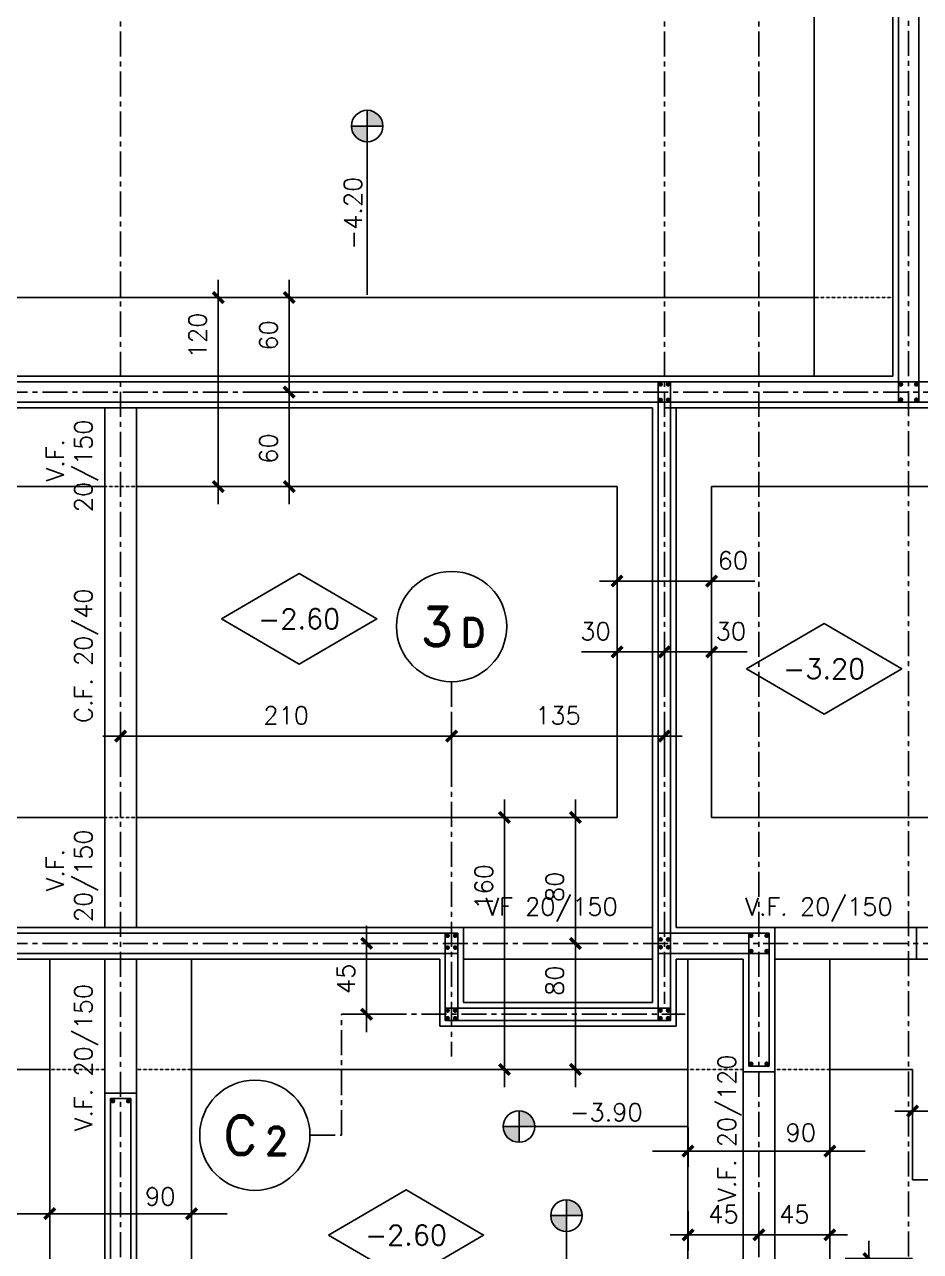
# Model space of a CAD drawing. Header units: millimetres. Extents: x -656655 to -651355, y 91699 to 96737.
# Drawn here: x -655251 to -654682, y 95182 to 95961 of the extents above; entities that cross this region are included whole.
import ezdxf
from ezdxf.enums import TextEntityAlignment as Align

# ---------------------------------------------------------------- set-up
doc = ezdxf.new("R2010")
doc.units = ezdxf.units.MM
doc.header["$LTSCALE"] = 0.5
doc.linetypes.add('CENTER', pattern=[50.8, 31.75, -6.35, 6.35, -6.35])
doc.linetypes.add('DASHED', pattern=[0.75, 0.5, -0.25])
for name, color, linetype in [('A-LINEA 015', 6, 'Continuous'), ('COTAS', 2, 'Continuous'), ('EJES', 1, 'CENTER'), ('FUNDACIONES', 6, 'Continuous'), ('MALLA', 1, 'Continuous'), ('MUROS', 5, 'Continuous'), ('NIVELES', 3, 'Continuous'), ('SEGMENTOS1', 2, 'DASHED'), ('TEXTOS1', 9, 'Continuous'), ('VIGAS', 3, 'Continuous')]:
    doc.layers.add(name, color=color, linetype=linetype)
doc.styles.add('ROMAND', font='romand')
doc.styles.add('ROMANS', font='romans')
doc.dimstyles.new('ING-50', dxfattribs={"dimscale": 5, "dimtxt": 2.25, "dimasz": 2.25, "dimexe": 3, "dimexo": 0, "dimgap": 1.5, "dimtad": 1, "dimdec": 1, "dimzin": 12, "dimdsep": 46, "dimtxsty": 'ROMANS', "dimblk1": 'TICK1', "dimblk2": 'TICK1', "dimsah": 1, "dimcen": 0.09, "dimclrd": 2, "dimclre": 1, "dimclrt": 3, "dimadec": 1, "dimazin": 3, "dimtfac": 1, "dimtdec": 1, "dimtix": 1, "dimtmove": 2, "dimatfit": 3, "dimfxl": 3, "dimtolj": 1, "dimtzin": 12, "dimarcsym": 0})

# ---------------------------------------------------------------- blocks, each defined once
blk = doc.blocks.new('NIVEL')
at = {"layer": 'NIVELES', "color": 3, "linetype": 'Continuous'}
blk.add_lwpolyline([(-48.79, 12.3), (0.47, -16.43), (49.72, 12.3), (0.47, 41.04)], close=True, dxfattribs=at)
at = {"layer": 'NIVELES', "color": 3, "linetype": 'Continuous', "style": 'ROMANS'}
blk.add_attdef('%%P00.00', text='', height=12.66, dxfattribs=at).set_placement((0.44, 5.97), align=Align.CENTER)
blk = doc.blocks.new('TICK1')
at = {"color": 2}
for points in [[(0, 0), (-1, 0)], [(0, 0), (1, 0)]]:
    blk.add_lwpolyline(points, dxfattribs=at)
at = {"color": 2, "const_width": 0.2}
blk.add_lwpolyline([(-0.3, -0.3), (0.3, 0.3)], dxfattribs=at)
blk = doc.blocks.new('*D112')
at = {"layer": 'COTAS', "color": 1, "lineweight": -2, "ltscale": 0.5}
for p, q in [((-654933.38, 95457.45), (-654961.12, 95457.45)), ((-654933.38, 95297.45), (-654961.12, 95297.45))]:
    blk.add_line(p, q, dxfattribs=at)
at = {"layer": 'COTAS', "color": 2, "lineweight": -2, "ltscale": 0.5}
blk.add_line((-654946.12, 95446.2), (-654946.12, 95308.7), dxfattribs=at)
at = {"layer": 'Defpoints', "color": 0, "ltscale": 0.5}
for p in [(-654933.38, 95457.45), (-654946.12, 95297.45), (-654933.38, 95297.45)]:
    blk.add_point(p, dxfattribs=at)
at = {"layer": 'COTAS', "color": 2, "lineweight": -2, "ltscale": 0.5, "xscale": 11.25, "yscale": 11.25, "zscale": 11.25}
for p, rotation in [((-654946.12, 95457.45), 90), ((-654946.12, 95297.45), 270)]:
    blk.add_blockref('TICK1', p, dxfattribs=dict(at, rotation=rotation))
at = {"layer": 'COTAS', "color": 3, "ltscale": 0.5, "insert": (-654959.24, 95413.35), "char_height": 11.25, "attachment_point": 5, "rotation": 90, "style": 'ROMANS'}
blk.add_mtext('\\A1;160', dxfattribs=at)
blk = doc.blocks.new('*D113')
at = {"layer": 'COTAS', "color": 1, "lineweight": -2, "ltscale": 0.5}
for p, q in [((-654888.38, 95457.45), (-654916.12, 95457.45)), ((-654888.38, 95377.45), (-654916.12, 95377.45))]:
    blk.add_line(p, q, dxfattribs=at)
at = {"layer": 'COTAS', "color": 2, "lineweight": -2, "ltscale": 0.5}
blk.add_line((-654901.12, 95446.2), (-654901.12, 95388.7), dxfattribs=at)
at = {"layer": 'Defpoints', "color": 0, "ltscale": 0.5}
for p in [(-654888.38, 95457.45), (-654901.12, 95377.45), (-654888.38, 95377.45)]:
    blk.add_point(p, dxfattribs=at)
at = {"layer": 'COTAS', "color": 2, "lineweight": -2, "ltscale": 0.5, "xscale": 11.25, "yscale": 11.25, "zscale": 11.25}
for p, rotation in [((-654901.12, 95457.45), 90), ((-654901.12, 95377.45), 270)]:
    blk.add_blockref('TICK1', p, dxfattribs=dict(at, rotation=rotation))
at = {"layer": 'COTAS', "color": 3, "ltscale": 0.5, "insert": (-654914.24, 95413.35), "char_height": 11.25, "attachment_point": 5, "rotation": 90, "style": 'ROMANS'}
blk.add_mtext('\\A1;80', dxfattribs=at)
blk = doc.blocks.new('*D114')
at = {"layer": 'COTAS', "color": 1, "lineweight": -2, "ltscale": 0.5}
for p, q in [((-654888.38, 95377.45), (-654916.12, 95377.45)), ((-654888.38, 95297.45), (-654916.12, 95297.45))]:
    blk.add_line(p, q, dxfattribs=at)
at = {"layer": 'COTAS', "color": 2, "lineweight": -2, "ltscale": 0.5}
blk.add_line((-654901.12, 95308.7), (-654901.12, 95366.2), dxfattribs=at)
at = {"layer": 'Defpoints', "color": 0, "ltscale": 0.5}
for p in [(-654901.12, 95377.45), (-654888.38, 95377.45), (-654888.38, 95297.45)]:
    blk.add_point(p, dxfattribs=at)
at = {"layer": 'COTAS', "color": 2, "lineweight": -2, "ltscale": 0.5, "xscale": 11.25, "yscale": 11.25, "zscale": 11.25}
for p, rotation in [((-654901.12, 95377.45), 90), ((-654901.12, 95297.45), 270)]:
    blk.add_blockref('TICK1', p, dxfattribs=dict(at, rotation=rotation))
at = {"layer": 'COTAS', "color": 3, "ltscale": 0.5, "insert": (-654914.24, 95353.83), "char_height": 11.25, "attachment_point": 5, "rotation": 90, "style": 'ROMANS'}
blk.add_mtext('\\A1;80', dxfattribs=at)
blk = doc.blocks.new('*D115')
at = {"layer": 'COTAS', "color": 1, "lineweight": -2, "ltscale": 0.5}
for p, q in [((-655115.04, 95787.45), (-655142.78, 95787.45)), ((-655115.04, 95667.45), (-655142.78, 95667.45))]:
    blk.add_line(p, q, dxfattribs=at)
at = {"layer": 'COTAS', "color": 2, "lineweight": -2, "ltscale": 0.5}
blk.add_line((-655127.78, 95776.2), (-655127.78, 95678.7), dxfattribs=at)
at = {"layer": 'Defpoints', "color": 0, "ltscale": 0.5}
for p in [(-655115.04, 95787.45), (-655127.78, 95667.45), (-655115.04, 95667.45)]:
    blk.add_point(p, dxfattribs=at)
at = {"layer": 'COTAS', "color": 2, "lineweight": -2, "ltscale": 0.5, "xscale": 11.25, "yscale": 11.25, "zscale": 11.25}
for p, rotation in [((-655127.78, 95787.45), 90), ((-655127.78, 95667.45), 270)]:
    blk.add_blockref('TICK1', p, dxfattribs=dict(at, rotation=rotation))
at = {"layer": 'COTAS', "color": 3, "ltscale": 0.5, "insert": (-655140.91, 95763.35), "char_height": 11.25, "attachment_point": 5, "rotation": 90, "style": 'ROMANS'}
blk.add_mtext('\\A1;120', dxfattribs=at)
blk = doc.blocks.new('*D116')
at = {"layer": 'COTAS', "color": 1, "lineweight": -2, "ltscale": 0.5}
for p, q in [((-655070.04, 95787.45), (-655097.78, 95787.45)), ((-655070.04, 95727.45), (-655097.78, 95727.45))]:
    blk.add_line(p, q, dxfattribs=at)
at = {"layer": 'COTAS', "color": 2, "lineweight": -2, "ltscale": 0.5}
blk.add_line((-655082.78, 95776.2), (-655082.78, 95738.7), dxfattribs=at)
at = {"layer": 'Defpoints', "color": 0, "ltscale": 0.5}
for p in [(-655070.04, 95787.45), (-655082.78, 95727.45), (-655070.04, 95727.45)]:
    blk.add_point(p, dxfattribs=at)
at = {"layer": 'COTAS', "color": 2, "lineweight": -2, "ltscale": 0.5, "xscale": 11.25, "yscale": 11.25, "zscale": 11.25}
for p, rotation in [((-655082.78, 95787.45), 90), ((-655082.78, 95727.45), 270)]:
    blk.add_blockref('TICK1', p, dxfattribs=dict(at, rotation=rotation))
at = {"layer": 'COTAS', "color": 3, "ltscale": 0.5, "insert": (-655095.91, 95763.35), "char_height": 11.25, "attachment_point": 5, "rotation": 90, "style": 'ROMANS'}
blk.add_mtext('\\A1;60', dxfattribs=at)
blk = doc.blocks.new('*D117')
at = {"layer": 'COTAS', "color": 1, "lineweight": -2, "ltscale": 0.5}
for p, q in [((-655070.04, 95727.45), (-655097.78, 95727.45)), ((-655070.04, 95667.45), (-655097.78, 95667.45))]:
    blk.add_line(p, q, dxfattribs=at)
at = {"layer": 'COTAS', "color": 2, "lineweight": -2, "ltscale": 0.5}
blk.add_line((-655082.78, 95678.7), (-655082.78, 95716.2), dxfattribs=at)
at = {"layer": 'Defpoints', "color": 0, "ltscale": 0.5}
for p in [(-655082.78, 95727.45), (-655070.04, 95727.45), (-655070.04, 95667.45)]:
    blk.add_point(p, dxfattribs=at)
at = {"layer": 'COTAS', "color": 2, "lineweight": -2, "ltscale": 0.5, "xscale": 11.25, "yscale": 11.25, "zscale": 11.25}
for p, rotation in [((-655082.78, 95727.45), 90), ((-655082.78, 95667.45), 270)]:
    blk.add_blockref('TICK1', p, dxfattribs=dict(at, rotation=rotation))
at = {"layer": 'COTAS', "color": 3, "ltscale": 0.5, "insert": (-655095.91, 95691.55), "char_height": 11.25, "attachment_point": 5, "rotation": 90, "style": 'ROMANS'}
blk.add_mtext('\\A1;60', dxfattribs=at)
blk = doc.blocks.new('*D133')
at = {"layer": 'COTAS', "color": 2, "lineweight": -2, "ltscale": 0.5}
for p, q in [((-654885.96, 95562.45), (-654897.21, 95562.45)), ((-654874.71, 95562.45), (-654844.71, 95562.45)), ((-654833.46, 95562.45), (-654822.21, 95562.45))]:
    blk.add_line(p, q, dxfattribs=at)
at = {"layer": 'COTAS', "color": 1, "lineweight": -2, "ltscale": 0.5}
for p, q in [((-654874.71, 95562.45), (-654874.71, 95547.45)), ((-654844.71, 95562.45), (-654844.71, 95547.45))]:
    blk.add_line(p, q, dxfattribs=at)
at = {"layer": 'Defpoints', "color": 0, "ltscale": 0.5}
for p in [(-654874.71, 95562.45), (-654844.71, 95562.45), (-654844.71, 95562.45)]:
    blk.add_point(p, dxfattribs=at)
at = {"layer": 'COTAS', "color": 2, "lineweight": -2, "ltscale": 0.5, "xscale": 11.25, "yscale": 11.25, "zscale": 11.25}
blk.add_blockref('TICK1', (-654874.71, 95562.45), dxfattribs=at)
at = {"layer": 'COTAS', "color": 2, "lineweight": -2, "ltscale": 0.5, "xscale": 11.25, "yscale": 11.25, "zscale": 11.25, "rotation": 180}
blk.add_blockref('TICK1', (-654844.71, 95562.45), dxfattribs=at)
at = {"layer": 'COTAS', "color": 3, "ltscale": 0.5, "insert": (-654888.42, 95575.58), "char_height": 11.25, "attachment_point": 5, "style": 'ROMANS'}
blk.add_mtext('\\A1;30', dxfattribs=at)
blk = doc.blocks.new('*D134')
at = {"layer": 'COTAS', "color": 2, "lineweight": -2, "ltscale": 0.5}
for p, q in [((-654855.96, 95562.45), (-654867.21, 95562.45)), ((-654814.71, 95562.45), (-654844.71, 95562.45)), ((-654803.46, 95562.45), (-654792.21, 95562.45))]:
    blk.add_line(p, q, dxfattribs=at)
at = {"layer": 'COTAS', "color": 1, "lineweight": -2, "ltscale": 0.5}
for p, q in [((-654844.71, 95562.45), (-654844.71, 95547.45)), ((-654814.71, 95562.45), (-654814.71, 95547.45))]:
    blk.add_line(p, q, dxfattribs=at)
at = {"layer": 'Defpoints', "color": 0, "ltscale": 0.5}
for p in [(-654844.71, 95562.45), (-654844.71, 95562.45), (-654814.71, 95562.45)]:
    blk.add_point(p, dxfattribs=at)
at = {"layer": 'COTAS', "color": 2, "lineweight": -2, "ltscale": 0.5, "xscale": 11.25, "yscale": 11.25, "zscale": 11.25}
blk.add_blockref('TICK1', (-654844.71, 95562.45), dxfattribs=at)
at = {"layer": 'COTAS', "color": 2, "lineweight": -2, "ltscale": 0.5, "xscale": 11.25, "yscale": 11.25, "zscale": 11.25, "rotation": 180}
blk.add_blockref('TICK1', (-654814.71, 95562.45), dxfattribs=at)
at = {"layer": 'COTAS', "color": 3, "ltscale": 0.5, "insert": (-654802.49, 95575.58), "char_height": 11.25, "attachment_point": 5, "style": 'ROMANS'}
blk.add_mtext('\\A1;30', dxfattribs=at)
blk = doc.blocks.new('*D135')
at = {"layer": 'COTAS', "color": 1, "lineweight": -2, "ltscale": 0.5}
for p, q in [((-654874.71, 95607.45), (-654874.71, 95592.45)), ((-654814.71, 95607.45), (-654814.71, 95592.45))]:
    blk.add_line(p, q, dxfattribs=at)
at = {"layer": 'COTAS', "color": 2, "lineweight": -2, "ltscale": 0.5}
blk.add_line((-654825.96, 95607.45), (-654863.46, 95607.45), dxfattribs=at)
at = {"layer": 'Defpoints', "color": 0, "ltscale": 0.5}
for p in [(-654874.71, 95607.45), (-654874.71, 95607.45), (-654814.71, 95607.45)]:
    blk.add_point(p, dxfattribs=at)
at = {"layer": 'COTAS', "color": 2, "lineweight": -2, "ltscale": 0.5, "xscale": 11.25, "yscale": 11.25, "zscale": 11.25, "rotation": 180}
blk.add_blockref('TICK1', (-654874.71, 95607.45), dxfattribs=at)
at = {"layer": 'COTAS', "color": 2, "lineweight": -2, "ltscale": 0.5, "xscale": 11.25, "yscale": 11.25, "zscale": 11.25}
blk.add_blockref('TICK1', (-654814.71, 95607.45), dxfattribs=at)
at = {"layer": 'COTAS', "color": 3, "ltscale": 0.5, "insert": (-654801.23, 95620.58), "char_height": 11.25, "attachment_point": 5, "style": 'ROMANS'}
blk.add_mtext('\\A1;60', dxfattribs=at)
blk = doc.blocks.new('*D273')
at = {"layer": 'COTAS', "color": 1, "lineweight": -2, "ltscale": 0.5}
for p, q in [((-654687.21, 95177.45), (-654729.95, 95177.45)), ((-654687.21, 95117.45), (-654729.95, 95117.45))]:
    blk.add_line(p, q, dxfattribs=at)
at = {"layer": 'COTAS', "color": 2, "lineweight": -2, "ltscale": 0.5}
blk.add_line((-654714.95, 95128.7), (-654714.95, 95166.2), dxfattribs=at)
at = {"layer": 'Defpoints', "color": 0, "ltscale": 0.5}
for p in [(-654714.95, 95177.45), (-654687.21, 95177.45), (-654687.21, 95117.45)]:
    blk.add_point(p, dxfattribs=at)
at = {"layer": 'COTAS', "color": 2, "lineweight": -2, "ltscale": 0.5, "xscale": 11.25, "yscale": 11.25, "zscale": 11.25}
for p, rotation in [((-654714.95, 95177.45), 90), ((-654714.95, 95117.45), 270)]:
    blk.add_blockref('TICK1', p, dxfattribs=dict(at, rotation=rotation))
at = {"layer": 'COTAS', "color": 3, "ltscale": 0.5, "insert": (-654728.08, 95147.45), "char_height": 11.25, "attachment_point": 5, "rotation": 90, "style": 'ROMANS'}
blk.add_mtext('\\A1;60', dxfattribs=at)
blk = doc.blocks.new('*D274')
at = {"layer": 'COTAS', "color": 1, "lineweight": -2, "ltscale": 0.5}
for p, q in [((-654687.21, 95264.81), (-654687.21, 95285.97)), ((-654627.21, 95261.04), (-654627.21, 95285.97))]:
    blk.add_line(p, q, dxfattribs=at)
at = {"layer": 'COTAS', "color": 2, "lineweight": -2, "ltscale": 0.5}
blk.add_line((-654675.96, 95270.97), (-654638.46, 95270.97), dxfattribs=at)
at = {"layer": 'Defpoints', "color": 0, "ltscale": 0.5}
for p in [(-654627.21, 95270.97), (-654687.21, 95264.81), (-654627.21, 95261.04)]:
    blk.add_point(p, dxfattribs=at)
at = {"layer": 'COTAS', "color": 2, "lineweight": -2, "ltscale": 0.5, "xscale": 11.25, "yscale": 11.25, "zscale": 11.25, "rotation": 180}
blk.add_blockref('TICK1', (-654687.21, 95270.97), dxfattribs=at)
at = {"layer": 'COTAS', "color": 2, "lineweight": -2, "ltscale": 0.5, "xscale": 11.25, "yscale": 11.25, "zscale": 11.25}
blk.add_blockref('TICK1', (-654627.21, 95270.97), dxfattribs=at)
at = {"layer": 'COTAS', "color": 3, "ltscale": 0.5, "insert": (-654638.82, 95284.1), "char_height": 11.25, "attachment_point": 5, "style": 'ROMANS'}
blk.add_mtext('\\A1;60', dxfattribs=at)
blk = doc.blocks.new('*D276')
at = {"layer": 'COTAS', "color": 1, "lineweight": -2, "ltscale": 0.5}
for p, q in [((-654829.71, 95235.63), (-654829.71, 95260.65)), ((-654739.71, 95235.63), (-654739.71, 95260.65))]:
    blk.add_line(p, q, dxfattribs=at)
at = {"layer": 'COTAS', "color": 2, "lineweight": -2, "ltscale": 0.5}
for p, q in [((-654840.96, 95245.65), (-654852.21, 95245.65)), ((-654829.71, 95245.65), (-654739.71, 95245.65)), ((-654728.46, 95245.65), (-654717.21, 95245.65))]:
    blk.add_line(p, q, dxfattribs=at)
at = {"layer": 'Defpoints', "color": 0, "ltscale": 0.5}
for p in [(-654739.71, 95245.65), (-654829.71, 95235.63), (-654739.71, 95235.63)]:
    blk.add_point(p, dxfattribs=at)
at = {"layer": 'COTAS', "color": 2, "lineweight": -2, "ltscale": 0.5, "xscale": 11.25, "yscale": 11.25, "zscale": 11.25}
blk.add_blockref('TICK1', (-654829.71, 95245.65), dxfattribs=at)
at = {"layer": 'COTAS', "color": 2, "lineweight": -2, "ltscale": 0.5, "xscale": 11.25, "yscale": 11.25, "zscale": 11.25, "rotation": 180}
blk.add_blockref('TICK1', (-654739.71, 95245.65), dxfattribs=at)
at = {"layer": 'COTAS', "color": 3, "ltscale": 0.5, "insert": (-654758.16, 95257.35), "char_height": 11.25, "attachment_point": 5, "style": 'ROMANS'}
blk.add_mtext('\\A1;90', dxfattribs=at)
blk = doc.blocks.new('*D158')
at = {"layer": 'COTAS', "color": 1, "lineweight": -2, "ltscale": 0.5}
for p, q in [((-654829.71, 95182.43), (-654829.71, 95207.46)), ((-654784.71, 95182.43), (-654784.71, 95207.46))]:
    blk.add_line(p, q, dxfattribs=at)
at = {"layer": 'COTAS', "color": 2, "lineweight": -2, "ltscale": 0.5}
blk.add_line((-654818.46, 95192.46), (-654795.96, 95192.46), dxfattribs=at)
at = {"layer": 'Defpoints', "color": 0, "ltscale": 0.5}
for p in [(-654784.71, 95192.46), (-654829.71, 95182.43), (-654784.71, 95182.43)]:
    blk.add_point(p, dxfattribs=at)
at = {"layer": 'COTAS', "color": 2, "lineweight": -2, "ltscale": 0.5, "xscale": 11.25, "yscale": 11.25, "zscale": 11.25, "rotation": 180}
blk.add_blockref('TICK1', (-654829.71, 95192.46), dxfattribs=at)
at = {"layer": 'COTAS', "color": 2, "lineweight": -2, "ltscale": 0.5, "xscale": 11.25, "yscale": 11.25, "zscale": 11.25}
blk.add_blockref('TICK1', (-654784.71, 95192.46), dxfattribs=at)
at = {"layer": 'COTAS', "color": 3, "ltscale": 0.5, "insert": (-654807.21, 95205.59), "char_height": 11.25, "attachment_point": 5, "style": 'ROMANS'}
blk.add_mtext('\\A1;45', dxfattribs=at)
blk = doc.blocks.new('*D159')
at = {"layer": 'COTAS', "color": 1, "lineweight": -2, "ltscale": 0.5}
for p, q in [((-654784.71, 95182.43), (-654784.71, 95207.46)), ((-654739.71, 95182.43), (-654739.71, 95207.46))]:
    blk.add_line(p, q, dxfattribs=at)
at = {"layer": 'COTAS', "color": 2, "lineweight": -2, "ltscale": 0.5}
blk.add_line((-654750.96, 95192.46), (-654773.46, 95192.46), dxfattribs=at)
at = {"layer": 'Defpoints', "color": 0, "ltscale": 0.5}
for p in [(-654784.71, 95192.46), (-654784.71, 95182.43), (-654739.71, 95182.43)]:
    blk.add_point(p, dxfattribs=at)
at = {"layer": 'COTAS', "color": 2, "lineweight": -2, "ltscale": 0.5, "xscale": 11.25, "yscale": 11.25, "zscale": 11.25, "rotation": 180}
blk.add_blockref('TICK1', (-654784.71, 95192.46), dxfattribs=at)
at = {"layer": 'COTAS', "color": 2, "lineweight": -2, "ltscale": 0.5, "xscale": 11.25, "yscale": 11.25, "zscale": 11.25}
blk.add_blockref('TICK1', (-654739.71, 95192.46), dxfattribs=at)
at = {"layer": 'COTAS', "color": 3, "ltscale": 0.5, "insert": (-654762.21, 95205.59), "char_height": 11.25, "attachment_point": 5, "style": 'ROMANS'}
blk.add_mtext('\\A1;45', dxfattribs=at)
blk = doc.blocks.new('*D193')
at = {"layer": 'COTAS', "color": 1, "lineweight": -2, "ltscale": 0.5}
for p, q in [((-655234.71, 95195.96), (-655234.71, 95220.9)), ((-655144.71, 95195.96), (-655144.71, 95220.9))]:
    blk.add_line(p, q, dxfattribs=at)
at = {"layer": 'COTAS', "color": 2, "lineweight": -2, "ltscale": 0.5}
for p, q in [((-655245.96, 95205.9), (-655257.21, 95205.9)), ((-655234.71, 95205.9), (-655144.71, 95205.9)), ((-655133.46, 95205.9), (-655122.21, 95205.9))]:
    blk.add_line(p, q, dxfattribs=at)
at = {"layer": 'Defpoints', "color": 0, "ltscale": 0.5}
for p in [(-655144.71, 95205.9), (-655234.71, 95195.96), (-655144.71, 95195.96)]:
    blk.add_point(p, dxfattribs=at)
at = {"layer": 'COTAS', "color": 2, "lineweight": -2, "ltscale": 0.5, "xscale": 11.25, "yscale": 11.25, "zscale": 11.25}
blk.add_blockref('TICK1', (-655234.71, 95205.9), dxfattribs=at)
at = {"layer": 'COTAS', "color": 2, "lineweight": -2, "ltscale": 0.5, "xscale": 11.25, "yscale": 11.25, "zscale": 11.25, "rotation": 180}
blk.add_blockref('TICK1', (-655144.71, 95205.9), dxfattribs=at)
at = {"layer": 'COTAS', "color": 3, "ltscale": 0.5, "insert": (-655164.61, 95216.82), "char_height": 11.25, "attachment_point": 5, "style": 'ROMANS'}
blk.add_mtext('\\A1;90', dxfattribs=at)
blk = doc.blocks.new('nivel-f')
at = {"linetype": 'Continuous'}
h = blk.add_hatch(color=1, dxfattribs=at)
h.paths.add_polyline_path([(90.5, 0), (90.5, 10, 0.414214), (80.5, 0)])
h.paths.add_polyline_path([(90.5, -10, 0.414214), (100.5, 0), (90.5, 0)])
at = {"color": 3}
for p, q in [((90.5, 10), (90.5, -10)), ((-16.7, 0), (100.5, 0))]:
    blk.add_line(p, q, dxfattribs=at)
blk.add_circle((90.5, 0), 10, dxfattribs=at)
at = {"color": 3, "style": 'ROMANS'}
blk.add_attdef('NIVEL', text='', height=11.25, dxfattribs=at).set_placement((35.21, 3.44), align=Align.CENTER)
blk = doc.blocks.new('eje-3')
at = {"color": 3, "linetype": 'Continuous'}
blk.add_circle((0, 0), 35, dxfattribs=at)
at = {"color": 5, "linetype": 'Continuous', "style": 'ROMAND'}
for height, p in [(25, (-9.19, 0)), (18, (13.69, -3.58))]:
    blk.add_attdef('0', text='', height=height, dxfattribs=at).set_placement(p, align=Align.MIDDLE)
blk = doc.blocks.new('*D406')
at = {"layer": 'COTAS', "color": 1, "lineweight": -2}
for p, q in [((-655036.94, 95377.45), (-655018.64, 95377.45)), ((-655037.13, 95332.45), (-655018.64, 95332.45))]:
    blk.add_line(p, q, dxfattribs=at)
at = {"layer": 'COTAS', "color": 2, "lineweight": -2}
blk.add_line((-655033.64, 95366.2), (-655033.64, 95343.7), dxfattribs=at)
at = {"layer": 'Defpoints', "color": 0}
for p in [(-655036.94, 95377.45), (-655037.13, 95332.45), (-655033.64, 95332.45)]:
    blk.add_point(p, dxfattribs=at)
at = {"layer": 'COTAS', "color": 2, "lineweight": -2, "xscale": 11.25, "yscale": 11.25, "zscale": 11.25}
for p, rotation in [((-655033.64, 95377.45), 90), ((-655033.64, 95332.45), 270)]:
    blk.add_blockref('TICK1', p, dxfattribs=dict(at, rotation=rotation))
at = {"layer": 'COTAS', "color": 3, "insert": (-655046.77, 95354.95), "char_height": 11.25, "attachment_point": 5, "rotation": 90, "style": 'ROMANS'}
blk.add_mtext('\\A1;45', dxfattribs=at)
blk = doc.blocks.new('*D409')
at = {"layer": 'COTAS', "color": 1, "lineweight": -2, "ltscale": 0.5}
for p, q in [((-654979.71, 95476.98), (-654979.71, 95524.04)), ((-654844.71, 95497.59), (-654844.71, 95524.04))]:
    blk.add_line(p, q, dxfattribs=at)
at = {"layer": 'COTAS', "color": 2, "lineweight": -2, "ltscale": 0.5}
blk.add_line((-654968.46, 95509.04), (-654855.96, 95509.04), dxfattribs=at)
at = {"layer": 'Defpoints', "color": 0, "ltscale": 0.5}
for p in [(-654844.71, 95509.04), (-654844.71, 95497.59), (-654979.71, 95476.98)]:
    blk.add_point(p, dxfattribs=at)
at = {"layer": 'COTAS', "color": 2, "lineweight": -2, "ltscale": 0.5, "xscale": 11.25, "yscale": 11.25, "zscale": 11.25, "rotation": 180}
blk.add_blockref('TICK1', (-654979.71, 95509.04), dxfattribs=at)
at = {"layer": 'COTAS', "color": 2, "lineweight": -2, "ltscale": 0.5, "xscale": 11.25, "yscale": 11.25, "zscale": 11.25}
blk.add_blockref('TICK1', (-654844.71, 95509.04), dxfattribs=at)
at = {"layer": 'COTAS', "color": 3, "ltscale": 0.5, "insert": (-654912.21, 95522.17), "char_height": 11.25, "attachment_point": 5, "style": 'ROMANS'}
blk.add_mtext('\\A1;135', dxfattribs=at)
blk = doc.blocks.new('*D411')
at = {"layer": 'COTAS', "color": 1, "lineweight": -2, "ltscale": 0.5}
for p, q in [((-654979.71, 95476.98), (-654979.71, 95524.04)), ((-655189.71, 95509.04), (-655189.71, 95494.04))]:
    blk.add_line(p, q, dxfattribs=at)
at = {"layer": 'COTAS', "color": 2, "lineweight": -2, "ltscale": 0.5}
blk.add_line((-654990.96, 95509.04), (-655178.46, 95509.04), dxfattribs=at)
at = {"layer": 'Defpoints', "color": 0, "ltscale": 0.5}
for p in [(-655189.71, 95509.04), (-655189.71, 95509.04), (-654979.71, 95476.98)]:
    blk.add_point(p, dxfattribs=at)
at = {"layer": 'COTAS', "color": 2, "lineweight": -2, "ltscale": 0.5, "xscale": 11.25, "yscale": 11.25, "zscale": 11.25, "rotation": 180}
blk.add_blockref('TICK1', (-655189.71, 95509.04), dxfattribs=at)
at = {"layer": 'COTAS', "color": 2, "lineweight": -2, "ltscale": 0.5, "xscale": 11.25, "yscale": 11.25, "zscale": 11.25}
blk.add_blockref('TICK1', (-654979.71, 95509.04), dxfattribs=at)
at = {"layer": 'COTAS', "color": 3, "ltscale": 0.5, "insert": (-655084.71, 95522.17), "char_height": 11.25, "attachment_point": 5, "style": 'ROMANS'}
blk.add_mtext('\\A1;210', dxfattribs=at)

msp = doc.modelspace()

# ---------------------------------------------------------------- linework, layer by layer
at = {"ltscale": 0.5}
for p, q in [((-654852.21467793, 95387.45228904), (-654852.21468127, 95717.4522886)), ((-654684.71467739, 95387.45229238), (-654684.71467717, 95367.45229231))]:
    msp.add_line(p, q, dxfattribs=at)
at = {"layer": 'COTAS', "ltscale": 0.5}
msp.add_line((-654885.96467831, 95607.45139748), (-654787.31890336, 95607.45139748), dxfattribs=at)
at = {"layer": 'EJES'}
for p, q in [((-655189.71469271, 96667.45227213), (-655189.71469271, 93007.45227206)), ((-654844.71468053, 96667.4522722), (-654844.71467793, 95339.01579704)), ((-654784.71467612, 96667.45227213), (-654784.71467612, 93007.45227206)), ((-654689.71467612, 96642.45227213), (-654689.71467612, 93007.45227206)), ((-656585.41238582, 95727.45227212), (-653147.2146825, 95727.45227212)), ((-654979.71467858, 95543.56090796), (-654979.71467813, 95305.77337414)), ((-656585.41238582, 95377.45224721), (-653147.2146825, 95377.45224721)), ((-655049.56367643, 95332.45224687), (-654831.49616018, 95332.45224687)), ((-655049.56367643, 95255.6786403), (-655049.56367643, 95332.45224687)), ((-655069.56367643, 95255.6786403), (-655049.56367643, 95255.6786403))]:
    msp.add_line(p, q, dxfattribs=at)
at = {"layer": 'FUNDACIONES', "ltscale": 0.15}
for p, q in [((-654749.71467633, 95737.45226458), (-654749.71467619, 96167.44998556)), ((-655584.71469264, 95787.45227212), (-654749.71467631, 95787.45227212)), ((-655199.71462713, 95667.45227212), (-655394.71416495, 95667.45227212)), ((-654874.71467795, 95667.45227212), (-655179.71468189, 95667.45227212)), ((-654874.71467795, 95667.45227212), (-654874.71467795, 95457.45224721)), ((-654814.71467795, 95667.45227212), (-654644.71467456, 95667.45227212)), ((-654814.71467795, 95667.45227212), (-654814.71467795, 95457.45224721)), ((-655502.75413935, 95457.45224721), (-655199.71471627, 95457.45224721)), ((-655179.71468169, 95457.45224721), (-654874.71467795, 95457.45224721)), ((-654814.71467795, 95457.45224721), (-654644.71467456, 95457.45224721)), ((-655234.71469271, 95297.45224721), (-655234.71469271, 95367.452271)), ((-655144.71469271, 95297.45224721), (-655144.71469271, 95367.452271)), ((-654829.71467612, 95367.452271), (-654829.71467612, 95097.45227212)), ((-654739.71467612, 95367.4522694), (-654739.71467612, 94717.45226695)), ((-655502.143414, 95297.45224721), (-655234.71469271, 95297.45224721)), ((-655234.71469271, 95297.45224721), (-655234.71469271, 95043.87753601)), ((-655144.71469271, 95297.45224721), (-654829.71467612, 95297.45224721)), ((-655144.71469271, 95297.45224721), (-655144.71469271, 95097.45227212)), ((-654739.71467612, 95297.45224721), (-654687.21467614, 95297.45224721)), ((-654687.21467614, 95227.4522911), (-654687.21467614, 95297.45224721)), ((-654687.21467614, 95227.4522911), (-654627.21467614, 95227.45229171))]:
    msp.add_line(p, q, dxfattribs=at)
at = {"layer": 'MALLA', "ltscale": 0.5}
for p, q in [((-654696.21467636, 96233.94998554), (-654696.21467636, 95720.95227146)), ((-654683.21467617, 95720.95227146), (-654683.21467617, 96233.94998554)), ((-653893.21468314, 95733.9522721), (-655516.21467612, 95733.9522721)), ((-654840.71467776, 95733.95227218), (-654848.71468111, 95733.95227218)), ((-654848.71468111, 95733.95227218), (-654848.71468111, 95370.95227108)), ((-654840.71467776, 95370.95227108), (-654840.71467776, 95733.95227218)), ((-655516.21467612, 95720.95226462), (-654605.71467412, 95720.95226462)), ((-654696.21467636, 95720.95227146), (-654683.21467617, 95720.95227146)), ((-654975.71467796, 95383.95227211), (-655531.21469264, 95383.95227211)), ((-654983.71468131, 95383.95227211), (-654983.71468131, 95328.45227066)), ((-654975.71467796, 95328.45227066), (-654975.71467796, 95383.95227211)), ((-654778.2146742, 95383.95227211), (-654848.71468131, 95383.95227211)), ((-654848.71468131, 95383.95227211), (-654848.71468131, 95328.45227066)), ((-654840.71467796, 95328.45227066), (-654840.71467796, 95381.4522461)), ((-654791.21467366, 95383.95227371), (-654791.21467575, 95299.45226271)), ((-654778.21467629, 95299.45226271), (-654778.2146742, 95383.95227371)), ((-655531.21469264, 95370.952271), (-654975.71467796, 95370.952271)), ((-654848.71468131, 95370.952271), (-654778.21467452, 95370.952271)), ((-654840.71467796, 95336.45227177), (-654983.71468131, 95336.45227177)), ((-654983.71468131, 95328.45227066), (-654840.71467796, 95328.45227066)), ((-654791.21467575, 95299.45226271), (-654778.21467629, 95299.45226271)), ((-655196.21467494, 95278.95225714), (-655196.21467529, 95135.95227213)), ((-655183.21467494, 95278.95225714), (-655196.21467494, 95278.95225714)), ((-655183.21467529, 95135.95227213), (-655183.21467494, 95278.95225714))]:
    msp.add_line(p, q, dxfattribs=at)
at = {"layer": 'MALLA', "ltscale": 0.5, "const_width": 1.5}
for points in [[(-654847.87369085, 95732.36128192, 1), (-654846.37369085, 95732.36128192, 1)], [(-654843.05566802, 95732.36128192, 1), (-654841.55566802, 95732.36128192, 1)], [(-654695.3736861, 95732.27339519, 1), (-654693.8736861, 95732.27339519, 1)], [(-654685.55566642, 95732.27339519, 1), (-654684.05566642, 95732.27339519, 1)], [(-654847.87369085, 95722.45871725, 1), (-654846.37369085, 95722.45871725, 1)], [(-654843.05566802, 95722.45871725, 1), (-654841.55566802, 95722.45871725, 1)], [(-654695.3736861, 95722.54326172, 1), (-654693.8736861, 95722.54326172, 1)], [(-654685.55566642, 95722.54326172, 1), (-654684.05566642, 95722.54326172, 1)], [(-654983.04400095, 95382.33610275, 1), (-654981.54400095, 95382.33610275, 1)], [(-654978.17888922, 95382.33610275, 1), (-654976.67888922, 95382.33610275, 1)], [(-654847.87369105, 95379.95733375, 1), (-654846.37369105, 95379.95733375, 1)], [(-654843.05566822, 95379.95733375, 1), (-654841.55566822, 95379.95733375, 1)], [(-654790.38103557, 95382.36128185, 1), (-654788.88103557, 95382.36128185, 1)], [(-654780.51544492, 95382.36128185, 1), (-654779.01544492, 95382.36128185, 1)], [(-654983.04400095, 95374.8186196, 1), (-654981.54400095, 95374.8186196, 1)], [(-654978.17888922, 95374.8186196, 1), (-654976.67888922, 95374.8186196, 1)], [(-654847.87369105, 95375.04323636, 1), (-654846.37369105, 95375.04323636, 1)], [(-654843.05566822, 95375.04323636, 1), (-654841.55566822, 95375.04323636, 1)], [(-654790.38103557, 95372.54326126, 1), (-654788.88103557, 95372.54326126, 1)], [(-654780.51544492, 95372.54326126, 1), (-654779.01544492, 95372.54326126, 1)], [(-654983.04400095, 95334.86567164, 1), (-654981.54400095, 95334.86567164, 1)], [(-654983.04400095, 95329.97025168, 1), (-654981.54400095, 95329.97025168, 1)], [(-654978.17888922, 95334.86567164, 1), (-654976.67888922, 95334.86567164, 1)], [(-654978.17888922, 95329.97025168, 1), (-654976.67888922, 95329.97025168, 1)], [(-654847.95131234, 95334.86567164, 1), (-654846.45131234, 95334.86567164, 1)], [(-654847.95131234, 95329.97025168, 1), (-654846.45131234, 95329.97025168, 1)], [(-654843.08620061, 95334.86567164, 1), (-654841.58620061, 95334.86567164, 1)], [(-654843.08620061, 95329.97025168, 1), (-654841.58620061, 95329.97025168, 1)], [(-654790.3736855, 95301.04325297, 1), (-654788.8736855, 95301.04325297, 1)], [(-654780.55566654, 95301.04325297, 1), (-654779.05566654, 95301.04325297, 1)], [(-655195.37368468, 95277.36126688, 1), (-655193.87368468, 95277.36126688, 1)], [(-655185.5556652, 95277.36126688, 1), (-655184.0556652, 95277.36126688, 1)]]:
    msp.add_lwpolyline(points, format="xyb", close=True, dxfattribs=at)
at = {"layer": 'MUROS', "ltscale": 0.5}
for p, q in [((-654699.71467636, 95737.45226458), (-654699.71467618, 96217.44998555)), ((-654852.21468111, 95717.45227166), (-654852.21467747, 95339.95227177)), ((-654837.21467776, 95387.45227211), (-654837.21468111, 95717.45227164)), ((-655534.71469264, 95387.45227211), (-654972.21467813, 95387.45227211)), ((-654837.21467776, 95387.45227211), (-654774.7146772, 95387.45227211)), ((-654774.71467736, 95387.45228991), (-654774.71467629, 95295.95226271)), ((-654684.71467723, 95387.45226531), (-654684.71467794, 95367.45227353)), ((-654987.21467792, 95367.452271), (-655534.71469264, 95367.452271)), ((-654794.71467437, 95367.452271), (-654837.21467792, 95367.452271)), ((-654794.71467437, 95367.452271), (-654794.7146769, 95295.95226272)), ((-654972.21467765, 95339.95227177), (-654852.21467747, 95339.95227177)), ((-654837.21467749, 95324.95227066), (-654987.21467749, 95324.95227066))]:
    msp.add_line(p, q, dxfattribs=at)
at = {"layer": 'MUROS'}
for p, q in [((-654699.71467636, 95737.45226458), (-655519.71467612, 95737.45226459)), ((-655199.71467612, 95717.45227213), (-654859.71468131, 95717.45227167)), ((-655199.71467612, 95717.45227213), (-654852.21468111, 95717.45227166)), ((-654844.71468131, 95717.45227165), (-654793.71467045, 95717.45227158)), ((-654837.21468111, 95717.45227164), (-654627.21467412, 95717.45227136)), ((-654972.21467765, 95339.95227177), (-654972.21467813, 95387.45227211)), ((-654684.71467723, 95387.45227358), (-654627.21467456, 95387.45227351)), ((-654987.21467749, 95324.95227066), (-654987.21467792, 95367.452271)), ((-654837.21467749, 95324.95227066), (-654837.21467792, 95367.452271)), ((-654684.714677, 95367.45227353), (-654664.71467736, 95367.45227351)), ((-654774.71467629, 95295.95226271), (-654794.7146769, 95295.95226272))]:
    msp.add_line(p, q, dxfattribs=at)
at = {"layer": 'MUROS', "ltscale": 0.15}
for p, q in [((-655199.71467612, 95717.45226462), (-655454.71416495, 95717.45226462)), ((-655199.71467843, 95282.45225697), (-655179.71467843, 95282.4522572)), ((-655199.71467612, 95282.45225697), (-655199.71467612, 95132.4522581)), ((-655179.71467612, 95282.4522572), (-655179.71467612, 95132.45225832))]:
    msp.add_line(p, q, dxfattribs=at)
at = {"layer": 'SEGMENTOS1', "ltscale": 0.5}
for p, q in [((-654749.71467631, 95787.45227212), (-654699.71467634, 95787.45227211)), ((-655199.71471499, 95667.45227212), (-655179.71468169, 95667.45227212)), ((-655199.71471499, 95457.45224721), (-655179.71468169, 95457.45224721)), ((-655234.71469271, 95297.45224721), (-655199.64843907, 95297.45224721)), ((-655179.7146817, 95297.45224721), (-655144.71469271, 95297.45224721)), ((-654829.71467612, 95297.45224721), (-654794.64842248, 95297.45224721)), ((-654774.71467538, 95297.45224721), (-654739.64842175, 95297.45224721))]:
    msp.add_line(p, q, dxfattribs=at)
at = {"layer": 'VIGAS', "ltscale": 0.5}
for p, q in [((-655199.7146059, 95717.45227213), (-655199.71474598, 95387.45227211)), ((-655179.71468194, 95717.4522721), (-655179.71468162, 95387.45227211)), ((-654972.21467813, 95387.45227211), (-654852.21467793, 95387.45228904)), ((-654774.7146772, 95387.45227211), (-654684.71467723, 95387.45226531)), ((-655199.71467876, 95367.45225697), (-655199.71471484, 95282.45225697)), ((-655179.71468177, 95367.4522572), (-655179.71468169, 95282.45225708)), ((-654972.21467792, 95367.45227115), (-654852.21467773, 95367.45227231)), ((-654774.71467697, 95367.45227204), (-654684.714677, 95367.45226524)), ((-654794.71467835, 95295.95226271), (-654794.71467662, 95118.95226255)), ((-654774.71467629, 95295.95226271), (-654774.71467456, 95118.95226255))]:
    msp.add_line(p, q, dxfattribs=at)

# ---------------------------------------------------------------- block references
at = {"ltscale": 0.5, "rotation": 90}
for p, values in [((-655033.27335586, 95805.74225169), {'NIVEL': '-4.20'}), ((-654906.83454777, 95114.15606492), {'NIVEL': '-3.90'})]:
    msp.add_blockref('nivel-f', p, dxfattribs=at).add_auto_attribs(values)
at = {"ltscale": 0.5}
ref = msp.add_blockref('nivel-f', (-654846.41846891, 95261.22088107), dxfattribs=dict(at, xscale=-1))
ref.add_attrib('NIVEL', '-3.90', dxfattribs={"color": 3, "height": 11.25, "style": 'ROMANS'}).set_placement((-654881.63268353, 95264.66280349), align=Align.CENTER)
at = {"layer": 'A-LINEA 015', "ltscale": 0.5}
ref = msp.add_blockref('eje-3', (-654979.71468073, 95578.56090796), dxfattribs=at)
ref.add_attrib('0', '3', dxfattribs={"layer": '0', "color": 5, "linetype": 'Continuous', "height": 25, "style": 'ROMAND'}).set_placement((-654988.90540472, 95578.56090796), align=Align.MIDDLE)
ref.add_attrib('0', 'D', dxfattribs={"layer": '0', "color": 5, "linetype": 'Continuous', "height": 18, "style": 'ROMAND'}).set_placement((-654966.02844538, 95574.97823889), align=Align.MIDDLE)
ref = msp.add_blockref('eje-3', (-655104.56367643, 95255.6786403), dxfattribs=at)
ref.add_attrib('0', 'C', dxfattribs={"layer": '0', "color": 5, "linetype": 'Continuous', "height": 25, "style": 'ROMAND'}).set_placement((-655113.75440041, 95255.6786403), align=Align.MIDDLE)
ref.add_attrib('0', '2', dxfattribs={"layer": '0', "color": 5, "linetype": 'Continuous', "height": 18, "style": 'ROMAND'}).set_placement((-655090.87744108, 95252.09597123), align=Align.MIDDLE)
at = {"layer": 'VIGAS', "ltscale": 0.5}
for p, values in [((-655076.86120054, 95571.12079262), {'%%P00.00': '-2.60'}), ((-654743.75009966, 95539.44219724), {'%%P00.00': '-3.20'}), ((-655009.10860694, 95180.01554221), {'%%P00.00': '-2.60'})]:
    msp.add_blockref('NIVEL', p, dxfattribs=at).add_auto_attribs(values)

# ---------------------------------------------------------------- texts
at = {"layer": 'TEXTOS1', "style": 'ROMANS'}
for s, p in [('20/150', (-655207.68471835, 95651.14975123)), ('V.F.', (-655225.66551916, 95670.64419065)), ('C.F. 20/40', (-655207.68471835, 95517.36890164)), ('20/150', (-655207.68471835, 95390.9612672)), ('V.F.', (-655225.66551916, 95410.45570662)), ('V.F. 20/150', (-655207.68471835, 95258.19689056)), ('V.F. 20/120', (-654799.43539132, 95213.41276935))]:
    msp.add_text(s, height=11.25, rotation=90, dxfattribs=at).set_placement(p)
for s, p in [('VF 20/150', (-654958.17037058, 95395.18394853)), ('V.F. 20/150', (-654793.40214197, 95395.18394853))]:
    msp.add_text(s, height=11.25, dxfattribs=at).set_placement(p)

# ---------------------------------------------------------------- dimensions: what is measured, and where the dimension line sits
at = {"layer": 'COTAS', "ltscale": 0.5}
for base, p1, p2, angle, picture, middle in [((-655127.78240917, 95667.45227212), (-655115.04381325, 95787.45227212), (-655115.04381325, 95667.45227212), 90, '*D115', (-655140.90740917, 95763.35490167)), ((-655082.78240917, 95727.45227212), (-655070.04381325, 95787.45227212), (-655070.04381325, 95727.45227212), 90, '*D116', (-655095.90740917, 95763.35490167)), ((-655082.78240917, 95727.45227212), (-655070.04381325, 95667.45227212), (-655070.04381325, 95727.45227212), 270, '*D117', (-655095.90740917, 95691.54964258)), ((-654874.71467831, 95607.45139748), (-654814.71467831, 95607.45225928), (-654874.71467831, 95607.45225928), 180, '*D135', (-654801.22660453, 95620.57639748)), ((-654844.71467831, 95562.45139748), (-654814.71467831, 95562.45225928), (-654844.71467831, 95562.45225928), 180, '*D134', (-654802.49107545, 95575.57639748)), ((-654946.11571839, 95297.45224721), (-654933.37712247, 95457.45224721), (-654933.37712247, 95297.45224721), 90, '*D112', (-654959.24071839, 95413.35487675)), ((-654901.11571839, 95377.45224721), (-654888.37712247, 95457.45224721), (-654888.37712247, 95377.45224721), 90, '*D113', (-654914.24071839, 95413.35487675)), ((-654901.11571839, 95377.45224721), (-654888.37712247, 95297.45224721), (-654888.37712247, 95377.45224721), 270, '*D114', (-654914.24071839, 95353.82562421))]:
    dim = msp.add_linear_dim(base=base, p1=p1, p2=p2, angle=angle, dimstyle='ING-50', dxfattribs=at)
    dim.commit()
    dim.dimension.update_dxf_attribs({"geometry": picture, "text_midpoint": middle, "dimtype": 160})
for base, p1, p2, picture, middle in [((-654844.71467831, 95562.45139748), (-654874.71467831, 95562.45225928), (-654844.71467831, 95562.45225928), '*D133', (-654888.41781887, 95575.57639748)), ((-654627.21467614, 95270.97013094), (-654687.21467614, 95264.81004982), (-654627.21467614, 95261.04293173), '*D274', (-654638.81646804, 95284.09513094)), ((-654739.71467612, 95245.65316352), (-654829.71467612, 95235.6274148), (-654739.71467612, 95235.6274148), '*D276', (-654758.15535059, 95257.34929633)), ((-655144.71469271, 95205.9025923), (-655234.71469271, 95195.95947955), (-655144.71469271, 95195.95947955), '*D193', (-655164.60798006, 95216.82295889))]:
    dim = msp.add_linear_dim(base=base, p1=p1, p2=p2, dimstyle='ING-50', dxfattribs=at)
    dim.commit()
    dim.dimension.update_dxf_attribs({"geometry": picture, "text_midpoint": middle, "dimtype": 160})
for base, p1, p2, angle, picture, middle in [((-655189.71469271, 95509.0413455), (-654979.71467833, 95476.98027298), (-655189.71469271, 95509.0413455), 180, '*D411', (-655084.71468552, 95522.1663455)), ((-654784.71467612, 95192.46030409), (-654739.71467612, 95182.43455537), (-654784.71467612, 95182.43455537), 180, '*D159', (-654762.21467612, 95205.58530409)), ((-654714.95249911, 95177.45226342), (-654687.21467614, 95117.45226342), (-654687.21467614, 95177.45226342), 90, '*D273', (-654728.07749911, 95147.45226342))]:
    dim = msp.add_linear_dim(base=base, p1=p1, p2=p2, angle=angle, dimstyle='ING-50', dxfattribs=at)
    dim.commit()
    dim.dimension.update_dxf_attribs({"geometry": picture, "text_midpoint": middle})
for base, p1, p2, picture, middle in [((-654844.71467837, 95509.0413455), (-654979.71467833, 95476.98027298), (-654844.71467837, 95497.59096104), '*D409', (-654912.21467835, 95522.1663455)), ((-654784.71467612, 95192.46030409), (-654829.71467612, 95182.43455537), (-654784.71467612, 95182.43455537), '*D158', (-654807.21467612, 95205.58530409))]:
    dim = msp.add_linear_dim(base=base, p1=p1, p2=p2, dimstyle='ING-50', dxfattribs=at)
    dim.commit()
    dim.dimension.update_dxf_attribs({"geometry": picture, "text_midpoint": middle})
at = {"layer": 'COTAS'}
dim = msp.add_linear_dim(base=(-655033.64373602, 95332.45224687), p1=(-655036.93902463, 95377.45224687), p2=(-655037.12902396, 95332.45224687), angle=270, dimstyle='ING-50', dxfattribs=at)
dim.commit()
dim.dimension.update_dxf_attribs({"geometry": '*D406', "text_midpoint": (-655046.76873602, 95354.95224687)})

doc.saveas('drawing.dxf')
